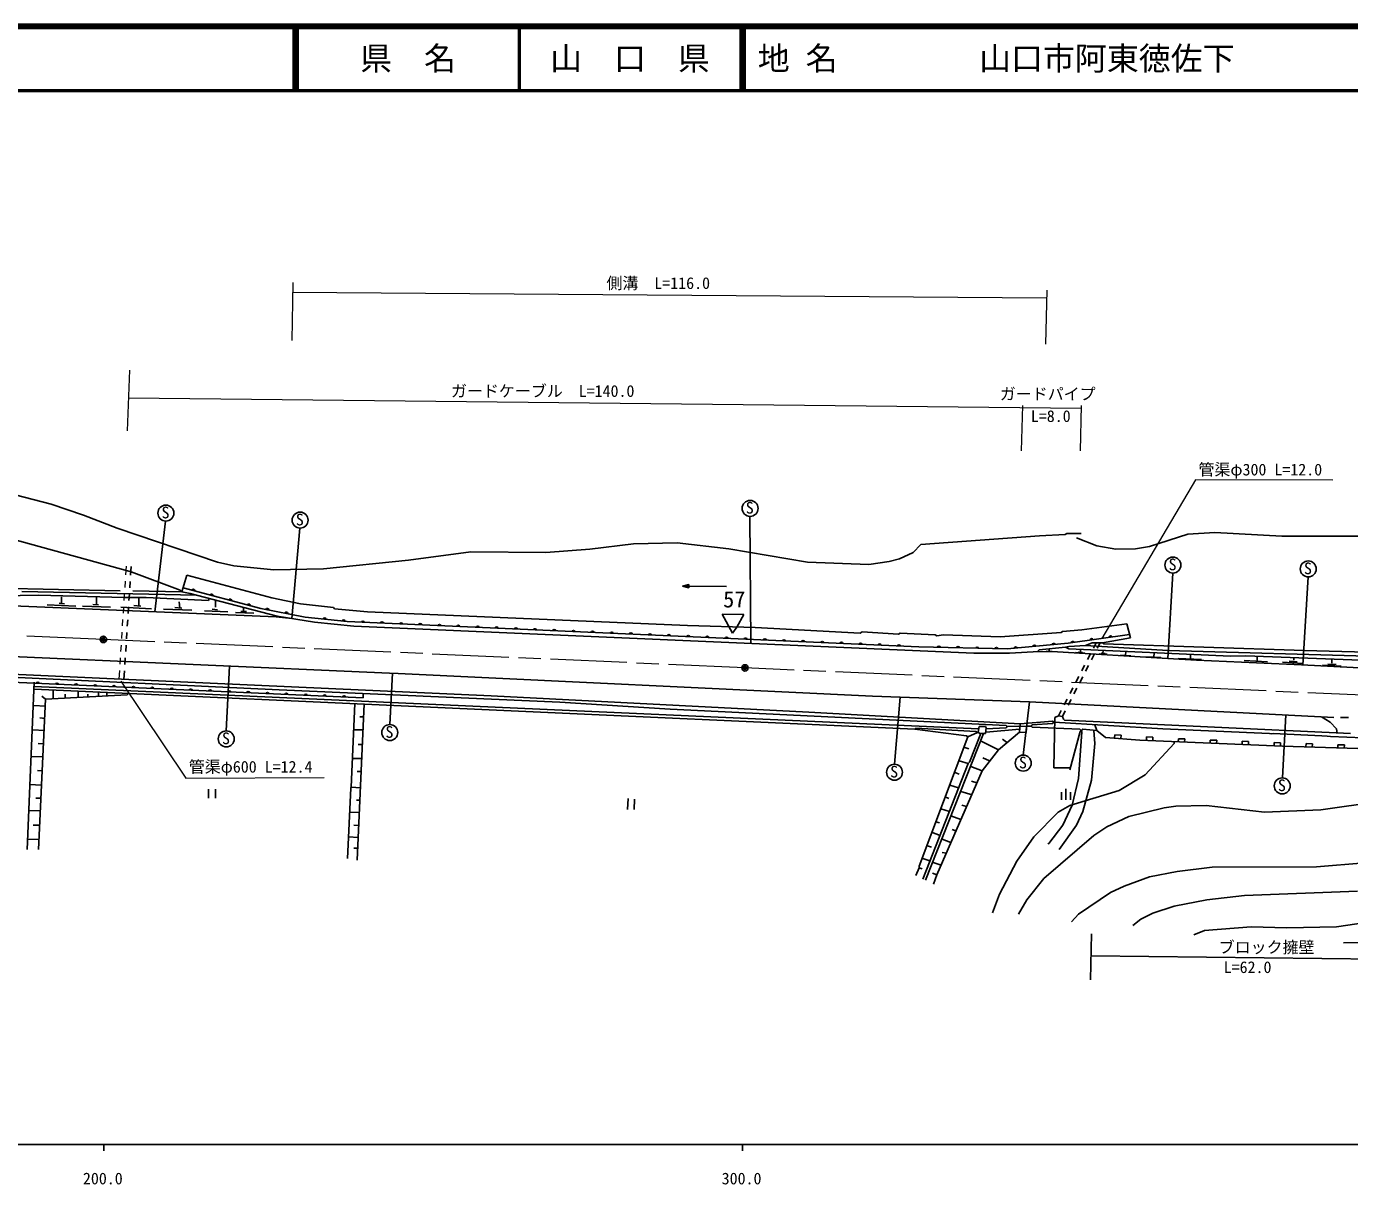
# Model space of a CAD drawing. Units: millimetres, scale not verified. Extents: x 40000 to 680000, y 20000 to 380000.
# Drawn here: x 255889 to 463026, y 198715 to 380000 of the extents above; entities that cross this region are included whole.
import ezdxf
from ezdxf.enums import TextEntityAlignment as Align

# ---------------------------------------------------------------- set-up
doc = ezdxf.new("R2010")
doc.units = ezdxf.units.MM
doc.header["$LTSCALE"] = 1000
doc.header["$PDMODE"] = 32
doc.header["$PDSIZE"] = 500
doc.linetypes.add('CHAIN', pattern=[18.5, 12, -1.5, 3.5, -1.5])
for name, color, linetype, lineweight in [('M-BGD', 7, 'Continuous', 25), ('M-BMK', 2, 'CHAIN', 13), ('M-BMK-SRVR', 3, 'Continuous', 25), ('M-STR-HTXT', 7, 'Continuous', 13), ('M-STR-STRC', 7, 'Continuous', 25), ('M-TTL', 2, 'Continuous', 140), ('M-TTL-BAND', 7, 'Continuous', 25), ('M-TTL-LINE', 7, 'Continuous', 50)]:
    doc.layers.add(name, color=color, linetype=linetype, lineweight=lineweight)
doc.layers.add('M-TTL-TXT', color=7, linetype='Continuous')
doc.styles.add('ＭＳ ゴシック', font='')
doc.styles.get('ＭＳ ゴシック').set_extended_font_data('MS Gothic')

msp = doc.modelspace()

# ---------------------------------------------------------------- linework, layer by layer
at = {"layer": 'M-BGD'}
for p, q in [((228076, 313493), (259741, 305195)), ((259741, 305195), (264821, 303502)), ((264821, 303502), (270071, 301470)), ((277639, 302573), (275992, 288379)), ((369132, 303313), (369300, 283436)), ((245263, 302063), (272272, 294612)), ((270071, 301470), (285819, 296136)), ((298688, 301470), (297423, 287304)), ((414512, 300285), (418491, 300454)), ((418491, 300454), (418745, 300623)), ((418745, 300623), (421031, 300623)), ((431699, 298591), (437711, 300539)), ((437711, 300539), (441944, 300793)), ((441944, 300793), (452443, 300200)), ((344069, 298168), (350927, 299015)), ((350927, 299015), (357785, 299184)), ((357785, 299184), (365829, 298253)), ((394700, 297660), (395885, 298930)), ((395885, 298930), (414512, 300285)), ((420269, 299946), (423487, 298676)), ((423487, 298676), (426450, 298168)), ((429498, 298253), (431699, 298591)), ((452443, 300200), (465143, 300200)), ((302413, 295120), (315706, 296475)), ((315706, 296475), (325443, 297745)), ((325443, 297745), (337211, 297660)), ((337211, 297660), (344069, 298168)), ((365829, 298253), (378190, 296136)), ((387757, 295797), (390975, 296221)), ((390975, 296221), (392583, 296644)), ((392583, 296644), (394700, 297660)), ((426450, 298168), (429498, 298253)), ((272272, 295459), (272187, 294114)), ((272272, 294612), (279977, 291733)), ((285819, 296136), (288359, 295543)), ((288359, 295543), (294624, 294951)), ((294624, 294951), (302413, 295120)), ((378190, 296136), (387757, 295797)), ((435340, 294443), (434578, 281065)), ((240268, 292326), (270579, 291649)), ((272123, 293116), (272060, 292118)), ((280231, 291479), (280993, 294104)), ((280993, 294104), (294285, 290548)), ((358606, 292395), (359607, 292657)), ((358606, 292395), (359604, 292121)), ((358606, 292395), (359606, 292389)), ((359606, 292443), (358806, 292447)), ((359606, 292336), (358806, 292340)), ((359005, 292285), (359605, 292282)), ((359007, 292500), (359607, 292496)), ((359605, 292228), (359205, 292231)), ((359607, 292550), (359207, 292552)), ((359405, 292176), (359605, 292175)), ((359407, 292605), (359607, 292604)), ((359604, 292121), (359607, 292657)), ((365478, 292355), (359606, 292389)), ((456535, 293827), (455733, 280037)), ((252037, 290887), (257794, 290971)), ((255169, 291564), (282517, 290971)), ((257794, 290971), (271171, 290633)), ((261350, 290717), (261350, 289701)), ((266853, 290633), (266853, 289532)), ((271171, 290633), (274643, 290633)), ((271997, 291120), (271933, 290122)), ((272526, 291649), (280231, 291479)), ((273457, 290548), (273457, 289278)), ((274643, 290633), (284379, 290125)), ((279977, 291733), (280231, 291479)), ((280231, 291479), (281501, 291225)), ((281501, 291225), (282517, 290971)), ((282517, 290971), (295132, 287669)), ((284379, 290125), (284485, 290456)), ((285480, 290125), (285480, 289109)), ((294285, 290548), (298773, 289617)), ((248481, 289532), (294963, 287585)), ((259149, 289447), (263636, 289278)), ((261011, 289701), (261858, 289617)), ((264652, 289278), (269055, 289109)), ((266261, 289532), (267192, 289447)), ((270663, 289109), (275489, 288855)), ((271870, 289124), (271806, 288126)), ((272695, 289363), (273796, 289278)), ((277352, 288770), (281755, 288601)), ((279130, 289024), (280231, 288939)), ((279807, 289955), (279892, 288939)), ((283787, 288516), (287427, 288347)), ((284972, 288770), (285819, 288685)), ((288613, 288262), (291491, 288177)), ((289442, 288433), (290330, 288419)), ((289883, 289024), (289883, 288516)), ((298773, 289617), (303937, 289024)), ((303937, 289024), (304107, 288855)), ((304107, 288855), (309271, 288347)), ((309271, 288347), (359394, 286230)), ((364813, 288008), (368199, 287923)), ((366421, 285045), (364813, 288008)), ((368199, 287923), (367099, 285976)), ((271743, 287128), (271680, 286130)), ((294963, 287585), (297423, 287304)), ((295132, 287669), (300974, 286738)), ((300974, 286738), (307155, 286145)), ((307155, 286145), (404183, 281912)), ((359394, 286230), (369977, 285891)), ((367099, 285976), (366421, 285045)), ((369977, 285891), (386403, 285045)), ((421116, 285553), (428144, 286481)), ((428144, 286481), (428736, 284283)), ((271616, 285132), (271553, 284134)), ((386403, 285045), (386741, 285214)), ((386741, 285214), (392414, 284875)), ((392414, 284875), (392668, 285045)), ((392668, 285045), (398171, 284791)), ((398171, 284791), (398425, 284621)), ((398425, 284621), (399441, 284791)), ((399441, 284791), (408331, 284452)), ((408331, 284452), (417899, 285129)), ((417899, 285129), (418068, 285299)), ((418068, 285299), (421116, 285553)), ((428736, 284283), (424333, 283521)), ((227399, 282505), (312743, 278779)), ((271490, 283136), (271426, 282138)), ((404183, 281912), (409771, 281912)), ((409771, 281912), (414427, 282166)), ((414427, 282420), (414159, 282151)), ((418576, 282843), (414427, 282420)), ((414427, 282166), (417306, 282081)), ((415545, 282191), (416467, 282159)), ((415984, 282231), (415998, 282550)), ((417306, 282081), (434578, 281065)), ((419084, 282928), (418576, 282843)), ((419084, 282589), (418576, 282843)), ((421709, 283097), (419084, 282928)), ((444399, 281404), (419084, 282589)), ((420109, 281980), (421586, 281907)), ((420556, 282032), (421218, 282011)), ((420886, 282098), (420896, 282458)), ((421709, 283097), (422725, 283521)), ((434578, 282335), (421709, 283097)), ((422462, 281809), (422005, 280920)), ((423076, 281767), (422619, 280877)), ((424333, 283521), (422725, 283521)), ((423339, 283521), (422918, 282699)), ((423976, 283521), (423532, 282657)), ((423808, 281771), (425080, 281716)), ((424116, 281872), (424789, 281837)), ((424503, 283351), (424333, 283521)), ((424425, 281917), (424442, 282288)), ((455914, 282335), (424503, 283351)), ((427954, 281579), (428003, 282123)), ((432412, 281323), (432457, 281902)), ((492236, 280642), (434578, 282335)), ((496977, 281235), (455914, 282335)), ((201491, 280981), (271933, 277763)), ((271363, 281140), (271300, 280142)), ((287681, 279873), (287173, 269720)), ((421549, 280030), (421092, 279140)), ((422163, 279988), (421706, 279098)), ((427170, 281579), (428807, 281485)), ((433480, 281192), (431226, 281320)), ((434578, 281065), (439065, 280811)), ((436192, 281086), (439833, 280917)), ((438140, 281594), (438140, 281002)), ((439065, 280811), (455491, 280049)), ((446770, 281489), (444399, 281404)), ((446516, 280727), (450157, 280557)), ((464804, 280811), (446770, 281489)), ((448548, 281319), (448548, 280727)), ((452527, 280473), (455660, 280303)), ((453599, 280618), (454806, 280556)), ((454305, 281150), (454305, 280811)), ((455491, 280049), (465651, 279541)), ((458804, 280012), (461722, 279883)), ((459615, 280195), (460934, 280141)), ((460249, 280311), (460266, 280928)), ((308594, 274885), (202083, 279626)), ((236543, 278949), (295471, 276155)), ((271236, 279144), (271151, 277799)), ((271933, 277763), (328660, 275223)), ((312743, 278779), (314097, 278695)), ((313179, 278752), (312769, 270720)), ((314097, 278695), (388350, 275139)), ((420636, 278251), (420179, 277361)), ((421250, 278208), (420794, 277318)), ((257117, 277340), (256016, 251178)), ((257117, 276663), (404945, 270059)), ((257117, 276239), (394954, 269974)), ((260080, 276155), (260080, 274800)), ((263975, 275985), (263975, 274969)), ((267192, 275731), (267192, 275139)), ((268462, 275731), (268462, 275139)), ((271679, 275393), (271849, 275562)), ((295471, 276155), (339413, 274207)), ((308594, 274885), (308594, 275647)), ((419723, 276471), (419266, 275581)), ((420337, 276429), (419881, 275539)), ((257032, 273699), (258895, 273615)), ((258895, 274715), (257794, 251178)), ((258302, 275139), (258895, 274715)), ((258895, 274715), (271679, 275393)), ((261943, 275477), (261943, 274885)), ((265499, 275477), (265499, 275054)), ((307324, 274038), (306731, 260915)), ((308763, 273953), (307663, 249485)), ((328660, 275223), (378359, 272683)), ((339413, 274207), (356685, 273107)), ((388350, 275139), (412903, 274292)), ((392664, 274990), (391787, 264500)), ((412903, 274292), (411947, 265932)), ((412903, 274292), (460571, 271837)), ((418810, 274692), (418353, 273802)), ((419424, 274649), (418968, 273760)), ((257963, 271752), (258810, 271667)), ((308086, 271921), (308679, 271921)), ((356685, 273107), (409263, 270567)), ((378359, 272683), (411464, 270821)), ((416883, 271837), (416713, 263963)), ((417475, 272091), (416883, 271837)), ((417897, 272912), (417475, 272091)), ((418068, 272006), (417475, 272091)), ((418511, 272870), (418068, 272006)), ((418068, 272006), (418237, 271583)), ((418237, 271583), (418407, 271413)), ((418407, 271413), (463195, 269297)), ((453029, 272225), (452532, 262369)), ((458623, 271921), (459978, 271075)), ((461587, 271837), (462857, 271837)), ((256863, 269889), (258725, 269805)), ((307070, 269889), (308594, 269889)), ((395123, 270143), (394954, 269974)), ((394954, 269974), (403082, 268958)), ((404521, 269635), (395123, 270143)), ((405707, 269297), (396647, 246352)), ((403251, 268789), (404775, 269466)), ((405199, 269297), (404521, 269635)), ((404775, 269466), (404860, 269551)), ((404860, 269551), (405029, 270397)), ((405029, 270397), (406045, 270397)), ((406045, 269297), (405199, 269297)), ((405199, 269043), (405199, 269297)), ((406045, 270397), (406130, 270228)), ((406130, 270228), (406045, 269297)), ((406130, 270059), (409263, 270228)), ((411379, 269974), (406130, 269551)), ((411379, 269551), (408077, 266757)), ((409263, 270567), (409432, 270397)), ((409263, 270228), (409432, 270397)), ((409432, 270397), (411125, 270482)), ((411125, 270482), (412480, 270397)), ((411464, 270821), (411379, 269551)), ((412395, 269466), (411379, 269551)), ((411464, 270821), (416544, 271244)), ((412480, 270736), (412395, 269466)), ((412480, 270397), (412565, 270482)), ((412565, 270482), (413157, 270482)), ((413327, 270651), (413157, 270482)), ((413327, 270313), (413157, 270482)), ((416544, 270905), (413327, 270651)), ((420777, 269974), (413327, 270313)), ((416544, 271244), (416798, 271075)), ((416798, 271075), (416544, 270905)), ((416798, 271075), (433816, 270059)), ((420862, 269635), (419253, 263624)), ((420608, 262269), (421116, 269551)), ((421031, 269805), (420777, 269974)), ((421285, 269974), (420862, 269635)), ((421116, 269551), (421031, 269805)), ((423487, 269805), (421285, 269974)), ((422979, 269805), (423148, 267773)), ((423155, 270695), (423487, 269805)), ((423487, 269805), (424841, 268704)), ((433816, 270059), (450495, 269297)), ((450495, 269297), (450748, 269279)), ((450748, 269279), (451088, 269297)), ((451088, 269297), (458708, 268958)), ((459978, 271075), (460994, 270059)), ((460994, 270059), (461079, 269381)), ((257709, 267773), (258556, 267688)), ((307832, 267603), (308509, 267603)), ((403251, 268789), (395631, 248553)), ((403082, 268958), (403251, 268789)), ((403505, 264809), (405199, 269043)), ((405368, 268111), (408077, 266757)), ((408670, 268450), (409347, 267942)), ((423148, 267773), (422640, 262015)), ((424841, 268704), (430175, 268281)), ((426265, 269115), (426233, 268616)), ((427263, 269052), (426265, 269115)), ((427231, 268553), (427263, 269052)), ((430175, 268281), (452527, 267349)), ((431022, 262862), (435594, 267773)), ((431255, 268801), (431223, 268302)), ((432253, 268738), (431255, 268801)), ((432221, 268239), (432253, 268738)), ((435594, 267773), (435594, 268027)), ((436234, 268502), (436214, 268002)), ((437233, 268462), (436234, 268502)), ((437213, 267962), (437233, 268462)), ((441230, 268302), (441210, 267803)), ((442229, 268262), (441230, 268302)), ((442210, 267763), (442229, 268262)), ((446226, 268103), (446206, 267603)), ((447225, 268063), (446226, 268103)), ((447206, 267563), (447225, 268063)), ((451222, 267904), (451202, 267404)), ((452221, 267864), (451222, 267904)), ((452202, 267364), (452221, 267864)), ((452527, 267349), (483685, 266333)), ((456216, 267729), (456199, 267230)), ((457215, 267697), (456216, 267729)), ((457199, 267197), (457215, 267697)), ((458708, 268958), (459506, 268909)), ((459506, 268909), (460063, 268873)), ((460063, 268873), (467852, 268535)), ((461213, 267566), (461197, 267067)), ((462212, 267534), (461213, 267566)), ((462196, 267034), (462212, 267534)), ((256609, 265741), (258471, 265656)), ((306901, 265402), (308425, 265402)), ((402659, 267180), (403421, 266926)), ((408077, 266757), (405537, 263455)), ((405622, 265487), (406638, 265063)), ((257625, 263539), (258387, 263455)), ((307663, 263370), (308340, 263370)), ((396224, 246521), (403336, 264640)), ((405537, 263455), (398425, 247199)), ((401135, 263285), (401897, 262947)), ((401897, 265063), (403336, 264640)), ((403336, 264640), (403505, 264809)), ((403759, 264132), (405537, 263455)), ((416713, 263963), (419253, 263963)), ((256439, 261338), (258217, 261253)), ((400457, 261253), (401812, 260830)), ((403844, 261846), (404691, 261592)), ((419592, 258121), (420608, 262269)), ((422640, 262015), (421285, 257105)), ((426958, 260407), (431022, 262862)), ((257371, 259221), (258133, 259221)), ((284413, 260608), (284413, 259208)), ((285463, 259208), (285463, 260608)), ((306647, 260745), (306139, 249739)), ((306731, 260915), (306647, 260745)), ((306731, 260915), (308171, 260830)), ((350081, 259137), (349996, 257443)), ((351097, 259052), (351012, 257443)), ((399695, 259391), (400288, 259137)), ((402151, 260237), (403929, 259729)), ((417935, 258934), (417935, 260159)), ((418635, 258934), (418635, 260684)), ((419253, 258036), (426958, 260407)), ((419335, 258934), (419335, 260159)), ((470138, 259052), (458539, 257359)), ((256270, 257274), (258048, 257189)), ((306477, 257020), (308001, 256935)), ((307578, 258883), (308086, 258883)), ((399018, 257528), (400373, 257105)), ((402320, 258121), (403082, 257867)), ((413581, 253125), (417391, 257020)), ((417391, 257020), (419253, 258036)), ((418153, 254988), (419592, 258121)), ((421285, 257105), (420269, 254988)), ((433985, 257697), (428482, 256343)), ((435848, 257951), (433985, 257697)), ((440589, 258036), (435848, 257951)), ((449733, 257020), (440589, 258036)), ((458539, 257359), (449733, 257020)), ((256947, 254988), (257963, 254988)), ((307155, 254988), (307917, 254903)), ((398256, 255496), (398849, 255327)), ((400627, 256427), (402151, 255835)), ((415951, 252109), (418153, 254988)), ((420269, 254988), (417560, 251178)), ((428482, 256343), (425011, 254734)), ((256101, 252787), (257879, 252702)), ((306308, 253125), (307832, 253041)), ((397579, 253887), (398933, 253379)), ((399272, 252787), (400627, 252279)), ((400796, 254311), (401473, 254057)), ((410956, 249315), (413581, 253125)), ((422979, 253379), (415189, 246606)), ((425011, 254734), (422979, 253379)), ((307155, 251347), (307747, 251347)), ((396817, 251771), (397579, 251517)), ((399272, 250670), (399949, 250585)), ((415782, 252025), (415951, 252109)), ((396055, 249823), (397325, 249400)), ((397833, 249146), (399103, 248723)), ((408247, 244151), (410956, 249315)), ((465397, 249061), (457861, 248469)), ((395631, 248299), (395123, 247114)), ((395631, 248553), (395631, 248299)), ((395631, 248299), (396139, 248130)), ((397748, 247453), (398425, 247199)), ((398425, 247199), (397917, 245759)), ((415189, 246606), (412480, 243304)), ((431699, 246860), (427720, 245421)), ((436017, 247707), (431699, 246860)), ((441521, 248384), (436017, 247707)), ((457861, 248469), (441521, 248384)), ((427720, 245421), (425603, 244405)), ((464296, 244659), (446601, 243981)), ((407146, 241272), (408247, 244151)), ((412480, 243304), (411210, 241018)), ((425603, 244405), (420608, 241018)), ((440674, 243304), (435594, 242288)), ((446601, 243981), (440674, 243304)), ((420608, 241018), (419507, 239833)), ((432207, 241187), (430345, 240256)), ((435594, 242288), (432207, 241187)), ((430345, 240256), (429075, 239240)), ((440335, 238478), (438642, 237801)), ((447617, 239071), (440335, 238478)), ((453205, 238901), (447617, 239071)), ((460994, 239071), (453205, 238901)), ((467344, 240002), (460994, 239071)), ((462095, 236531), (465989, 236615))]:
    msp.add_line(p, q, dxfattribs=at)
msp.add_lwpolyline([(428590, 284826), (418975, 283449), (409417, 282554), (395594, 282870), (306092, 286832), (299536, 287543), (292559, 288912), (280417, 292120)], dxfattribs=at)
for centre in [(277711, 303821), (369181, 304562), (298737, 302719), (435372, 295692), (456567, 295077), (287173, 268470), (312769, 269470), (411947, 264682), (391787, 263250), (452488, 261120)]:
    msp.add_circle(centre, 1250, dxfattribs=at)
for centre, start, end in [((281972, 291650), 357.88434, 152.52358), ((284873, 290884), 357.88434, 152.52358), ((287773, 290118), 357.88434, 152.52358), ((290674, 289352), 357.88434, 152.52358), ((293593, 288652), 1.5785, 156.21773), ((296537, 288074), 1.5785, 156.21773), ((302557, 287159), 6.49177, 161.131), ((305540, 286836), 6.49177, 161.131), ((308538, 286668), 10.1453, 164.78453), ((311535, 286535), 10.1453, 164.78453), ((314532, 286402), 10.1453, 164.78453), ((317529, 286270), 10.1453, 164.78453), ((320526, 286137), 10.1453, 164.78453), ((323523, 286004), 10.1453, 164.78453), ((326520, 285872), 10.1453, 164.78453), ((329517, 285739), 10.1453, 164.78453), ((332514, 285606), 10.1453, 164.78453), ((335511, 285473), 10.1453, 164.78453), ((338508, 285341), 10.1453, 164.78453), ((341506, 285208), 10.1453, 164.78453), ((344503, 285075), 10.1453, 164.78453), ((347500, 284943), 10.1453, 164.78453), ((350497, 284810), 10.1453, 164.78453), ((353494, 284677), 10.1453, 164.78453), ((356491, 284545), 10.1453, 164.78453), ((359488, 284412), 10.1453, 164.78453), ((362485, 284279), 10.1453, 164.78453), ((365482, 284147), 10.1453, 164.78453), ((368479, 284014), 10.1453, 164.78453), ((371476, 283881), 10.1453, 164.78453), ((374473, 283748), 10.1453, 164.78453), ((377470, 283616), 10.1453, 164.78453), ((422658, 283920), 20.83294, 175.47218), ((425628, 284345), 20.83294, 175.47218), ((380467, 283483), 10.1453, 164.78453), ((383464, 283350), 10.1453, 164.78453), ((386462, 283218), 10.1453, 164.78453), ((389459, 283085), 10.1453, 164.78453), ((392456, 282952), 10.1453, 164.78453), ((398731, 282742), 11.37099, 166.01023), ((401730, 282673), 11.37099, 166.01023), ((404730, 282605), 11.37099, 166.01023), ((407729, 282536), 11.37099, 166.01023), ((410729, 282620), 18.03132, 172.67055), ((413716, 282900), 18.03132, 172.67055), ((416703, 283180), 18.03132, 172.67055), ((419689, 283494), 20.83294, 175.47218), ((257642, 277096), 10.13154, 164.77077), ((260639, 276963), 10.13154, 164.77077), ((263636, 276830), 10.13154, 164.77077), ((266633, 276696), 10.13154, 164.77077), ((269630, 276563), 10.13154, 164.77077), ((272627, 276429), 10.13154, 164.77077), ((275624, 276296), 10.13154, 164.77077), ((278621, 276163), 10.13154, 164.77077), ((281618, 276029), 10.13154, 164.77077), ((284615, 275896), 10.13154, 164.77077), ((287612, 275762), 10.13154, 164.77077), ((290609, 275629), 10.13154, 164.77077), ((293606, 275496), 10.13154, 164.77077), ((296603, 275362), 10.13154, 164.77077), ((299600, 275229), 10.13154, 164.77077), ((302597, 275095), 10.13154, 164.77077), ((305594, 274962), 10.13154, 164.77077)]:
    msp.add_arc(centre, 256, start, end, dxfattribs=at)
at = {"layer": 'M-BMK'}
for p, q in [((267933, 284049), (167978, 288481)), ((368377, 279594), (267933, 284049)), ((468471, 275155), (368377, 279594))]:
    msp.add_line(p, q, dxfattribs=at)
at = {"layer": 'M-BMK-SRVR'}
for centre in [(267933, 284049), (368377, 279594)]:
    msp.add_circle(centre, 500, dxfattribs=at)
for p in [(267933, 284049), (368377, 279594)]:
    msp.add_point(p, dxfattribs=at)
at = {"layer": 'M-STR-HTXT'}
for p, q in [((297587, 339909), (297418, 330849)), ((297560, 338420), (415589, 337538)), ((415613, 338723), (415443, 330257)), ((272018, 326193), (271679, 316710)), ((271849, 321875), (421021, 320262)), ((411803, 320689), (411633, 313577)), ((421031, 320689), (420862, 313577)), ((438896, 309005), (424249, 284198)), ((460418, 308973), (438896, 309005)), ((271477, 295495), (271391, 294150)), ((271328, 293152), (271265, 292154)), ((271201, 291156), (271138, 290158)), ((271075, 289160), (271011, 288162)), ((270948, 287164), (270884, 286166)), ((270821, 285168), (270758, 284170)), ((270694, 283172), (270631, 282174)), ((270568, 281176), (270504, 280178)), ((270441, 279180), (270356, 277835)), ((270679, 277527), (280823, 262354)), ((280823, 262354), (302491, 262427))]:
    msp.add_line(p, q, dxfattribs=at)
at = {"layer": 'M-STR-STRC'}
for p, q in [((422640, 237970), (422471, 230773)), ((422555, 234499), (485293, 233821))]:
    msp.add_line(p, q, dxfattribs=at)
at = {"layer": 'M-TTL'}
msp.add_line((680000, 380000), (40000, 380000), dxfattribs=at)
at = {"layer": 'M-TTL-BAND'}
for p, q in [((40000, 205000), (579000, 205000)), ((268000, 205000), (268000, 204000)), ((368000, 205000), (368000, 204000))]:
    msp.add_line(p, q, dxfattribs=at)
at = {"layer": 'M-TTL-LINE'}
for p, q in [((297750, 380000), (297750, 370000)), ((298250, 380000), (298250, 370000)), ((333000, 380000), (333000, 370000)), ((367750, 380000), (367750, 370000)), ((368250, 380000), (368250, 370000)), ((40000, 370000), (680000, 370000))]:
    msp.add_line(p, q, dxfattribs=at)

# ---------------------------------------------------------------- texts
at = {"layer": 'M-BGD', "style": 'ＭＳ ゴシック'}
for s, height, p in [('S', 1833, (277032, 302447)), ('S', 1833, (368503, 303188)), ('S', 1833, (298058, 301345)), ('S', 1833, (434693, 294319)), ('S', 1833, (455889, 293703)), ('57', 2566, (364959, 288282)), ('S', 1833, (286495, 267096)), ('S', 1833, (312091, 268096)), ('S', 1833, (411268, 263309)), ('S', 1833, (391108, 261877)), ('S', 1833, (451809, 259747))]:
    msp.add_text(s, height=height, dxfattribs=at).set_placement(p, align=Align.BOTTOM_LEFT)
at = {"layer": 'M-STR-HTXT', "style": 'ＭＳ ゴシック'}
for s, p in [('側溝  L=116.0', (346687, 338359)), ('ガードケーブル  L=140.0', (322348, 321467)), ('ガードパイプ', (408272, 321012)), ('L=8.0', (413130, 317537)), ('管渠φ300 L=12.0', (439376, 309171)), ('管渠φ600 L=12.4', (281301, 262646)), ('ブロック擁壁', (442543, 234396)), ('L=62.0', (443323, 231276))]:
    msp.add_text(s, height=1833, dxfattribs=at).set_placement(p, align=Align.BOTTOM_LEFT)
at = {"layer": 'M-TTL-BAND', "style": 'ＭＳ ゴシック'}
for s, p in [('200.0', (267844, 198195)), ('300.0', (367844, 198195))]:
    msp.add_text(s, height=1833, dxfattribs=at).set_placement(p, align=Align.BOTTOM_CENTER)
at = {"layer": 'M-TTL-TXT', "style": 'ＭＳ ゴシック'}
for s, p in [('県\u3000名', (315625, 375000)), ('山\u3000口\u3000県', (350375, 375000))]:
    msp.add_text(s, height=3666, dxfattribs=at).set_placement(p, align=Align.MIDDLE_CENTER)
for s, p in [('地 名', (370380, 375000)), ('山口市阿東徳佐下', (405024, 375000))]:
    msp.add_text(s, height=3666, dxfattribs=at).set_placement(p, align=Align.MIDDLE_LEFT)

doc.saveas('drawing.dxf')
